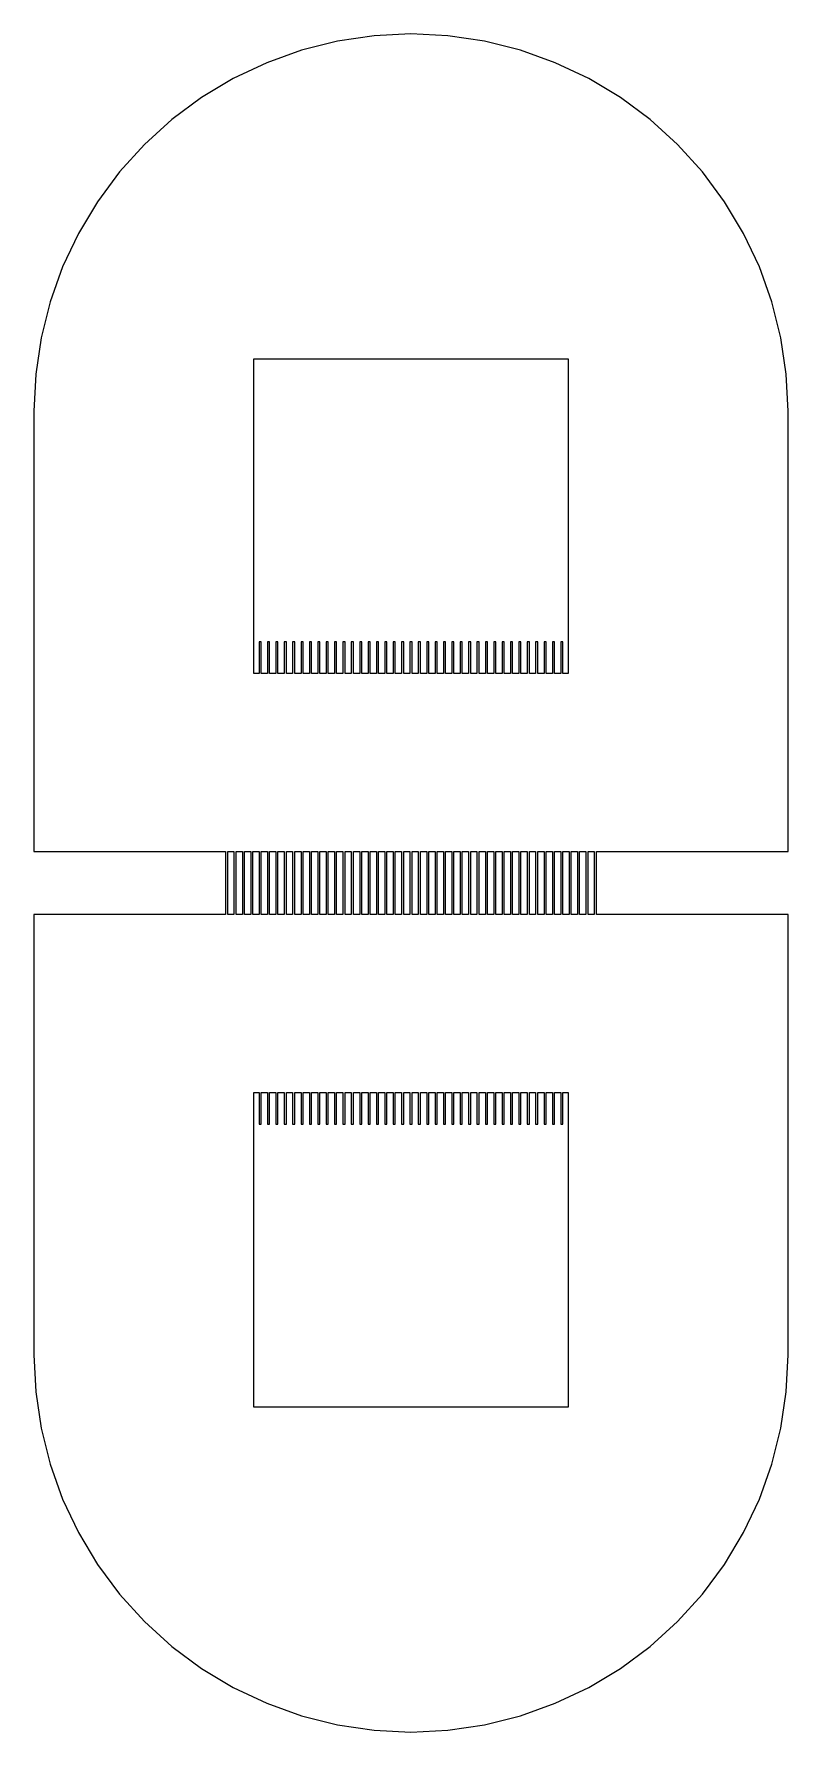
# Model space of a CAD drawing. Extents: x 0.45 to 4.05, y 0.45 to 8.55.
import ezdxf

# ---------------------------------------------------------------- set-up
doc = ezdxf.new("R2010")
doc.units = 0

msp = doc.modelspace()

# ---------------------------------------------------------------- linework, layer by layer
for p, q in [((1.89885, 8.51541), (1.72749, 8.47249)), ((2.07358, 8.54132), (1.89885, 8.51541)), ((2.25, 8.54999), (2.07358, 8.54132)), ((2.42642, 8.54132), (2.25, 8.54999)), ((2.60115, 8.51541), (2.42642, 8.54132)), ((2.77251, 8.47249), (2.60115, 8.51541)), ((1.72749, 8.47249), (1.56117, 8.41298)), ((2.93883, 8.41298), (2.77251, 8.47249)), ((1.56117, 8.41298), (1.40149, 8.33745)), ((3.09851, 8.33745), (2.93883, 8.41298)), ((1.40149, 8.33745), (1.24998, 8.24664)), ((3.25002, 8.24664), (3.09851, 8.33745)), ((1.24998, 8.24664), (1.10809, 8.14142)), ((3.39191, 8.14142), (3.25002, 8.24664)), ((1.10809, 8.14142), (0.977219, 8.02278)), ((3.52278, 8.02278), (3.39191, 8.14142)), ((0.977219, 8.02278), (0.858582, 7.89191)), ((3.64142, 7.89191), (3.52278, 8.02278)), ((0.858582, 7.89191), (0.753357, 7.75002)), ((3.74664, 7.75002), (3.64142, 7.89191)), ((0.753357, 7.75002), (0.662552, 7.59851)), ((3.83745, 7.59851), (3.74664, 7.75002)), ((0.662552, 7.59851), (0.587021, 7.43883)), ((3.91298, 7.43883), (3.83745, 7.59851)), ((0.587021, 7.43883), (0.527512, 7.27251)), ((3.97249, 7.27251), (3.91298, 7.43883)), ((0.527512, 7.27251), (0.484589, 7.10115)), ((4.01541, 7.10115), (3.97249, 7.27251)), ((0.484589, 7.10115), (0.458679, 6.92642)), ((4.04132, 6.92642), (4.01541, 7.10115)), ((1.5, 5.5), (1.5, 7)), ((1.5, 7), (3, 7)), ((3, 7), (3, 5.5)), ((0.458679, 6.92642), (0.450012, 6.75)), ((4.04999, 6.75), (4.04132, 6.92642)), ((0.450012, 6.75), (0.450012, 4.64999)), ((4.04999, 4.64999), (4.04999, 6.75)), ((1.535, 5.64999), (1.52501, 5.64999)), ((1.52501, 5.64999), (1.52501, 5.5)), ((1.535, 5.5), (1.535, 5.64999)), ((1.57501, 5.64999), (1.565, 5.64999)), ((1.565, 5.64999), (1.565, 5.5)), ((1.57501, 5.5), (1.57501, 5.64999)), ((1.61501, 5.64999), (1.60501, 5.64999)), ((1.60501, 5.64999), (1.60501, 5.5)), ((1.61501, 5.5), (1.61501, 5.64999)), ((1.65501, 5.64999), (1.645, 5.64999)), ((1.645, 5.64999), (1.645, 5.5)), ((1.65501, 5.5), (1.65501, 5.64999)), ((1.69501, 5.64999), (1.68501, 5.64999)), ((1.68501, 5.64999), (1.68501, 5.5)), ((1.69501, 5.5), (1.69501, 5.64999)), ((1.735, 5.64999), (1.72501, 5.64999)), ((1.72501, 5.64999), (1.72501, 5.5)), ((1.735, 5.5), (1.735, 5.64999)), ((1.77501, 5.64999), (1.76501, 5.64999)), ((1.76501, 5.64999), (1.76501, 5.5)), ((1.77501, 5.5), (1.77501, 5.64999)), ((1.815, 5.64999), (1.80501, 5.64999)), ((1.80501, 5.64999), (1.80501, 5.5)), ((1.815, 5.5), (1.815, 5.64999)), ((1.85501, 5.64999), (1.845, 5.64999)), ((1.845, 5.64999), (1.845, 5.5)), ((1.85501, 5.5), (1.85501, 5.64999)), ((1.895, 5.64999), (1.88501, 5.64999)), ((1.88501, 5.64999), (1.88501, 5.5)), ((1.895, 5.5), (1.895, 5.64999)), ((1.93501, 5.64999), (1.925, 5.64999)), ((1.925, 5.64999), (1.925, 5.5)), ((1.93501, 5.5), (1.93501, 5.64999)), ((1.97501, 5.64999), (1.96501, 5.64999)), ((1.96501, 5.64999), (1.96501, 5.5)), ((1.97501, 5.5), (1.97501, 5.64999)), ((2.01501, 5.64999), (2.005, 5.64999)), ((2.005, 5.64999), (2.005, 5.5)), ((2.01501, 5.5), (2.01501, 5.64999)), ((2.05501, 5.64999), (2.04501, 5.64999)), ((2.04501, 5.64999), (2.04501, 5.5)), ((2.05501, 5.5), (2.05501, 5.64999)), ((2.095, 5.64999), (2.08501, 5.64999)), ((2.08501, 5.64999), (2.08501, 5.5)), ((2.095, 5.5), (2.095, 5.64999)), ((2.13501, 5.64999), (2.125, 5.64999)), ((2.125, 5.64999), (2.125, 5.5)), ((2.13501, 5.5), (2.13501, 5.64999)), ((2.175, 5.64999), (2.16501, 5.64999)), ((2.16501, 5.64999), (2.16501, 5.5)), ((2.175, 5.5), (2.175, 5.64999)), ((2.21501, 5.64999), (2.205, 5.64999)), ((2.205, 5.64999), (2.205, 5.5)), ((2.21501, 5.5), (2.21501, 5.64999)), ((2.25499, 5.64999), (2.24501, 5.64999)), ((2.24501, 5.64999), (2.24501, 5.5)), ((2.25499, 5.5), (2.25499, 5.64999)), ((2.295, 5.64999), (2.28499, 5.64999)), ((2.28499, 5.64999), (2.28499, 5.5)), ((2.295, 5.5), (2.295, 5.64999)), ((2.33499, 5.64999), (2.325, 5.64999)), ((2.325, 5.64999), (2.325, 5.5)), ((2.33499, 5.5), (2.33499, 5.64999)), ((2.375, 5.64999), (2.36499, 5.64999)), ((2.36499, 5.64999), (2.36499, 5.5)), ((2.375, 5.5), (2.375, 5.64999)), ((2.41499, 5.64999), (2.405, 5.64999)), ((2.405, 5.64999), (2.405, 5.5)), ((2.41499, 5.5), (2.41499, 5.64999)), ((2.45499, 5.64999), (2.44499, 5.64999)), ((2.44499, 5.64999), (2.44499, 5.5)), ((2.45499, 5.5), (2.45499, 5.64999)), ((2.495, 5.64999), (2.48499, 5.64999)), ((2.48499, 5.64999), (2.48499, 5.5)), ((2.495, 5.5), (2.495, 5.64999)), ((2.53499, 5.64999), (2.52499, 5.64999)), ((2.52499, 5.64999), (2.52499, 5.5)), ((2.53499, 5.5), (2.53499, 5.64999)), ((2.575, 5.64999), (2.56499, 5.64999)), ((2.56499, 5.64999), (2.56499, 5.5)), ((2.575, 5.5), (2.575, 5.64999)), ((2.61499, 5.64999), (2.605, 5.64999)), ((2.605, 5.64999), (2.605, 5.5)), ((2.61499, 5.5), (2.61499, 5.64999)), ((2.655, 5.64999), (2.64499, 5.64999)), ((2.64499, 5.64999), (2.64499, 5.5)), ((2.655, 5.5), (2.655, 5.64999)), ((2.69499, 5.64999), (2.685, 5.64999)), ((2.685, 5.64999), (2.685, 5.5)), ((2.69499, 5.5), (2.69499, 5.64999)), ((2.73499, 5.64999), (2.72499, 5.64999)), ((2.72499, 5.64999), (2.72499, 5.5)), ((2.73499, 5.5), (2.73499, 5.64999)), ((2.77499, 5.64999), (2.765, 5.64999)), ((2.765, 5.64999), (2.765, 5.5)), ((2.77499, 5.5), (2.77499, 5.64999)), ((2.81499, 5.64999), (2.80499, 5.64999)), ((2.80499, 5.64999), (2.80499, 5.5)), ((2.81499, 5.5), (2.81499, 5.64999)), ((2.855, 5.64999), (2.84499, 5.64999)), ((2.84499, 5.64999), (2.84499, 5.5)), ((2.855, 5.5), (2.855, 5.64999)), ((2.89499, 5.64999), (2.88499, 5.64999)), ((2.88499, 5.64999), (2.88499, 5.5)), ((2.89499, 5.5), (2.89499, 5.64999)), ((2.935, 5.64999), (2.92499, 5.64999)), ((2.92499, 5.64999), (2.92499, 5.5)), ((2.935, 5.5), (2.935, 5.64999)), ((2.97499, 5.64999), (2.965, 5.64999)), ((2.965, 5.64999), (2.965, 5.5)), ((2.97499, 5.5), (2.97499, 5.64999)), ((1.52501, 5.5), (1.5, 5.5)), ((1.565, 5.5), (1.535, 5.5)), ((1.60501, 5.5), (1.57501, 5.5)), ((1.645, 5.5), (1.61501, 5.5)), ((1.68501, 5.5), (1.65501, 5.5)), ((1.72501, 5.5), (1.69501, 5.5)), ((1.76501, 5.5), (1.735, 5.5)), ((1.80501, 5.5), (1.77501, 5.5)), ((1.845, 5.5), (1.815, 5.5)), ((1.88501, 5.5), (1.85501, 5.5)), ((1.925, 5.5), (1.895, 5.5)), ((1.96501, 5.5), (1.93501, 5.5)), ((2.005, 5.5), (1.97501, 5.5)), ((2.04501, 5.5), (2.01501, 5.5)), ((2.08501, 5.5), (2.05501, 5.5)), ((2.125, 5.5), (2.095, 5.5)), ((2.16501, 5.5), (2.13501, 5.5)), ((2.205, 5.5), (2.175, 5.5)), ((2.24501, 5.5), (2.21501, 5.5)), ((2.28499, 5.5), (2.25499, 5.5)), ((2.325, 5.5), (2.295, 5.5)), ((2.36499, 5.5), (2.33499, 5.5)), ((2.405, 5.5), (2.375, 5.5)), ((2.44499, 5.5), (2.41499, 5.5)), ((2.48499, 5.5), (2.45499, 5.5)), ((2.52499, 5.5), (2.495, 5.5)), ((2.56499, 5.5), (2.53499, 5.5)), ((2.605, 5.5), (2.575, 5.5)), ((2.64499, 5.5), (2.61499, 5.5)), ((2.685, 5.5), (2.655, 5.5)), ((2.72499, 5.5), (2.69499, 5.5)), ((2.765, 5.5), (2.73499, 5.5)), ((2.80499, 5.5), (2.77499, 5.5)), ((2.84499, 5.5), (2.81499, 5.5)), ((2.88499, 5.5), (2.855, 5.5)), ((2.92499, 5.5), (2.89499, 5.5)), ((2.965, 5.5), (2.935, 5.5)), ((3, 5.5), (2.97499, 5.5)), ((0.450012, 4.64999), (1.36501, 4.64999)), ((1.36501, 4.64999), (1.36501, 4.35001)), ((1.375, 4.35001), (1.375, 4.64999)), ((1.375, 4.64999), (1.40501, 4.64999)), ((1.40501, 4.64999), (1.40501, 4.35001)), ((1.41501, 4.35001), (1.41501, 4.64999)), ((1.41501, 4.64999), (1.44501, 4.64999)), ((1.44501, 4.64999), (1.44501, 4.35001)), ((1.455, 4.35001), (1.455, 4.64999)), ((1.455, 4.64999), (1.485, 4.64999)), ((1.485, 4.64999), (1.485, 4.35001)), ((1.49501, 4.35001), (1.49501, 4.64999)), ((1.49501, 4.64999), (1.52501, 4.64999)), ((1.52501, 4.64999), (1.52501, 4.35001)), ((1.535, 4.35001), (1.535, 4.64999)), ((1.535, 4.64999), (1.565, 4.64999)), ((1.565, 4.64999), (1.565, 4.35001)), ((1.57501, 4.35001), (1.57501, 4.64999)), ((1.57501, 4.64999), (1.60501, 4.64999)), ((1.60501, 4.64999), (1.60501, 4.35001)), ((1.61501, 4.35001), (1.61501, 4.64999)), ((1.61501, 4.64999), (1.645, 4.64999)), ((1.645, 4.64999), (1.645, 4.35001)), ((1.65501, 4.35001), (1.65501, 4.64999)), ((1.65501, 4.64999), (1.68501, 4.64999)), ((1.68501, 4.64999), (1.68501, 4.35001)), ((1.69501, 4.35001), (1.69501, 4.64999)), ((1.69501, 4.64999), (1.72501, 4.64999)), ((1.72501, 4.64999), (1.72501, 4.35001)), ((1.735, 4.35001), (1.735, 4.64999)), ((1.735, 4.64999), (1.76501, 4.64999)), ((1.76501, 4.64999), (1.76501, 4.35001)), ((1.77501, 4.35001), (1.77501, 4.64999)), ((1.77501, 4.64999), (1.80501, 4.64999)), ((1.80501, 4.64999), (1.80501, 4.35001)), ((1.815, 4.35001), (1.815, 4.64999)), ((1.815, 4.64999), (1.845, 4.64999)), ((1.845, 4.64999), (1.845, 4.35001)), ((1.85501, 4.35001), (1.85501, 4.64999)), ((1.85501, 4.64999), (1.88501, 4.64999)), ((1.88501, 4.64999), (1.88501, 4.35001)), ((1.895, 4.35001), (1.895, 4.64999)), ((1.895, 4.64999), (1.925, 4.64999)), ((1.925, 4.64999), (1.925, 4.35001)), ((1.93501, 4.35001), (1.93501, 4.64999)), ((1.93501, 4.64999), (1.96501, 4.64999)), ((1.96501, 4.64999), (1.96501, 4.35001)), ((1.97501, 4.35001), (1.97501, 4.64999)), ((1.97501, 4.64999), (2.005, 4.64999)), ((2.005, 4.64999), (2.005, 4.35001)), ((2.01501, 4.35001), (2.01501, 4.64999)), ((2.01501, 4.64999), (2.04501, 4.64999)), ((2.04501, 4.64999), (2.04501, 4.35001)), ((2.05501, 4.35001), (2.05501, 4.64999)), ((2.05501, 4.64999), (2.08501, 4.64999)), ((2.08501, 4.64999), (2.08501, 4.35001)), ((2.095, 4.35001), (2.095, 4.64999)), ((2.095, 4.64999), (2.125, 4.64999)), ((2.125, 4.64999), (2.125, 4.35001)), ((2.13501, 4.35001), (2.13501, 4.64999)), ((2.13501, 4.64999), (2.16501, 4.64999)), ((2.16501, 4.64999), (2.16501, 4.35001)), ((2.175, 4.35001), (2.175, 4.64999)), ((2.175, 4.64999), (2.205, 4.64999)), ((2.205, 4.64999), (2.205, 4.35001)), ((2.21501, 4.35001), (2.21501, 4.64999)), ((2.21501, 4.64999), (2.24501, 4.64999)), ((2.24501, 4.64999), (2.24501, 4.35001)), ((2.25499, 4.35001), (2.25499, 4.64999)), ((2.25499, 4.64999), (2.28499, 4.64999)), ((2.28499, 4.64999), (2.28499, 4.35001)), ((2.295, 4.35001), (2.295, 4.64999)), ((2.295, 4.64999), (2.325, 4.64999)), ((2.325, 4.64999), (2.325, 4.35001)), ((2.33499, 4.35001), (2.33499, 4.64999)), ((2.33499, 4.64999), (2.36499, 4.64999)), ((2.36499, 4.64999), (2.36499, 4.35001)), ((2.375, 4.35001), (2.375, 4.64999)), ((2.375, 4.64999), (2.405, 4.64999)), ((2.405, 4.64999), (2.405, 4.35001)), ((2.41499, 4.35001), (2.41499, 4.64999)), ((2.41499, 4.64999), (2.44499, 4.64999)), ((2.44499, 4.64999), (2.44499, 4.35001)), ((2.45499, 4.35001), (2.45499, 4.64999)), ((2.45499, 4.64999), (2.48499, 4.64999)), ((2.48499, 4.64999), (2.48499, 4.35001)), ((2.495, 4.35001), (2.495, 4.64999)), ((2.495, 4.64999), (2.52499, 4.64999)), ((2.52499, 4.64999), (2.52499, 4.35001)), ((2.53499, 4.35001), (2.53499, 4.64999)), ((2.53499, 4.64999), (2.56499, 4.64999)), ((2.56499, 4.64999), (2.56499, 4.35001)), ((2.575, 4.35001), (2.575, 4.64999)), ((2.575, 4.64999), (2.605, 4.64999)), ((2.605, 4.64999), (2.605, 4.35001)), ((2.61499, 4.35001), (2.61499, 4.64999)), ((2.61499, 4.64999), (2.64499, 4.64999)), ((2.64499, 4.64999), (2.64499, 4.35001)), ((2.655, 4.35001), (2.655, 4.64999)), ((2.655, 4.64999), (2.685, 4.64999)), ((2.685, 4.64999), (2.685, 4.35001)), ((2.69499, 4.35001), (2.69499, 4.64999)), ((2.69499, 4.64999), (2.72499, 4.64999)), ((2.72499, 4.64999), (2.72499, 4.35001)), ((2.73499, 4.35001), (2.73499, 4.64999)), ((2.73499, 4.64999), (2.765, 4.64999)), ((2.765, 4.64999), (2.765, 4.35001)), ((2.77499, 4.35001), (2.77499, 4.64999)), ((2.77499, 4.64999), (2.80499, 4.64999)), ((2.80499, 4.64999), (2.80499, 4.35001)), ((2.81499, 4.35001), (2.81499, 4.64999)), ((2.81499, 4.64999), (2.84499, 4.64999)), ((2.84499, 4.64999), (2.84499, 4.35001)), ((2.855, 4.35001), (2.855, 4.64999)), ((2.855, 4.64999), (2.88499, 4.64999)), ((2.88499, 4.64999), (2.88499, 4.35001)), ((2.89499, 4.35001), (2.89499, 4.64999)), ((2.89499, 4.64999), (2.92499, 4.64999)), ((2.92499, 4.64999), (2.92499, 4.35001)), ((2.935, 4.35001), (2.935, 4.64999)), ((2.935, 4.64999), (2.965, 4.64999)), ((2.965, 4.64999), (2.965, 4.35001)), ((2.97499, 4.35001), (2.97499, 4.64999)), ((2.97499, 4.64999), (3.00499, 4.64999)), ((3.00499, 4.64999), (3.00499, 4.35001)), ((3.015, 4.35001), (3.015, 4.64999)), ((3.015, 4.64999), (3.045, 4.64999)), ((3.045, 4.64999), (3.045, 4.35001)), ((3.05499, 4.35001), (3.05499, 4.64999)), ((3.05499, 4.64999), (3.08499, 4.64999)), ((3.08499, 4.64999), (3.08499, 4.35001)), ((3.09499, 4.35001), (3.09499, 4.64999)), ((3.09499, 4.64999), (3.125, 4.64999)), ((3.125, 4.64999), (3.125, 4.35001)), ((3.13499, 4.35001), (3.13499, 4.64999)), ((3.13499, 4.64999), (4.04999, 4.64999)), ((1.36501, 4.35001), (0.450012, 4.35001)), ((0.450012, 4.35001), (0.450012, 2.25)), ((1.40501, 4.35001), (1.375, 4.35001)), ((1.44501, 4.35001), (1.41501, 4.35001)), ((1.485, 4.35001), (1.455, 4.35001)), ((1.52501, 4.35001), (1.49501, 4.35001)), ((1.565, 4.35001), (1.535, 4.35001)), ((1.60501, 4.35001), (1.57501, 4.35001)), ((1.645, 4.35001), (1.61501, 4.35001)), ((1.68501, 4.35001), (1.65501, 4.35001)), ((1.72501, 4.35001), (1.69501, 4.35001)), ((1.76501, 4.35001), (1.735, 4.35001)), ((1.80501, 4.35001), (1.77501, 4.35001)), ((1.845, 4.35001), (1.815, 4.35001)), ((1.88501, 4.35001), (1.85501, 4.35001)), ((1.925, 4.35001), (1.895, 4.35001)), ((1.96501, 4.35001), (1.93501, 4.35001)), ((2.005, 4.35001), (1.97501, 4.35001)), ((2.04501, 4.35001), (2.01501, 4.35001)), ((2.08501, 4.35001), (2.05501, 4.35001)), ((2.125, 4.35001), (2.095, 4.35001)), ((2.16501, 4.35001), (2.13501, 4.35001)), ((2.205, 4.35001), (2.175, 4.35001)), ((2.24501, 4.35001), (2.21501, 4.35001)), ((2.28499, 4.35001), (2.25499, 4.35001)), ((2.325, 4.35001), (2.295, 4.35001)), ((2.36499, 4.35001), (2.33499, 4.35001)), ((2.405, 4.35001), (2.375, 4.35001)), ((2.44499, 4.35001), (2.41499, 4.35001)), ((2.48499, 4.35001), (2.45499, 4.35001)), ((2.52499, 4.35001), (2.495, 4.35001)), ((2.56499, 4.35001), (2.53499, 4.35001)), ((2.605, 4.35001), (2.575, 4.35001)), ((2.64499, 4.35001), (2.61499, 4.35001)), ((2.685, 4.35001), (2.655, 4.35001)), ((2.72499, 4.35001), (2.69499, 4.35001)), ((2.765, 4.35001), (2.73499, 4.35001)), ((2.80499, 4.35001), (2.77499, 4.35001)), ((2.84499, 4.35001), (2.81499, 4.35001)), ((2.88499, 4.35001), (2.855, 4.35001)), ((2.92499, 4.35001), (2.89499, 4.35001)), ((2.965, 4.35001), (2.935, 4.35001)), ((3.00499, 4.35001), (2.97499, 4.35001)), ((3.045, 4.35001), (3.015, 4.35001)), ((3.08499, 4.35001), (3.05499, 4.35001)), ((3.125, 4.35001), (3.09499, 4.35001)), ((4.04999, 4.35001), (3.13499, 4.35001)), ((4.04999, 2.25), (4.04999, 4.35001)), ((1.5, 2), (1.5, 3.5)), ((1.5, 3.5), (1.52501, 3.5)), ((1.52501, 3.5), (1.52501, 3.35001)), ((1.535, 3.35001), (1.535, 3.5)), ((1.535, 3.5), (1.565, 3.5)), ((1.565, 3.5), (1.565, 3.35001)), ((1.57501, 3.35001), (1.57501, 3.5)), ((1.57501, 3.5), (1.60501, 3.5)), ((1.60501, 3.5), (1.60501, 3.35001)), ((1.61501, 3.35001), (1.61501, 3.5)), ((1.61501, 3.5), (1.645, 3.5)), ((1.645, 3.5), (1.645, 3.35001)), ((1.65501, 3.35001), (1.65501, 3.5)), ((1.65501, 3.5), (1.68501, 3.5)), ((1.68501, 3.5), (1.68501, 3.35001)), ((1.69501, 3.35001), (1.69501, 3.5)), ((1.69501, 3.5), (1.72501, 3.5)), ((1.72501, 3.5), (1.72501, 3.35001)), ((1.735, 3.35001), (1.735, 3.5)), ((1.735, 3.5), (1.76501, 3.5)), ((1.76501, 3.5), (1.76501, 3.35001)), ((1.77501, 3.35001), (1.77501, 3.5)), ((1.77501, 3.5), (1.80501, 3.5)), ((1.80501, 3.5), (1.80501, 3.35001)), ((1.815, 3.35001), (1.815, 3.5)), ((1.815, 3.5), (1.845, 3.5)), ((1.845, 3.5), (1.845, 3.35001)), ((1.85501, 3.35001), (1.85501, 3.5)), ((1.85501, 3.5), (1.88501, 3.5)), ((1.88501, 3.5), (1.88501, 3.35001)), ((1.895, 3.35001), (1.895, 3.5)), ((1.895, 3.5), (1.925, 3.5)), ((1.925, 3.5), (1.925, 3.35001)), ((1.93501, 3.35001), (1.93501, 3.5)), ((1.93501, 3.5), (1.96501, 3.5)), ((1.96501, 3.5), (1.96501, 3.35001)), ((1.97501, 3.35001), (1.97501, 3.5)), ((1.97501, 3.5), (2.005, 3.5)), ((2.005, 3.5), (2.005, 3.35001)), ((2.01501, 3.35001), (2.01501, 3.5)), ((2.01501, 3.5), (2.04501, 3.5)), ((2.04501, 3.5), (2.04501, 3.35001)), ((2.05501, 3.35001), (2.05501, 3.5)), ((2.05501, 3.5), (2.08501, 3.5)), ((2.08501, 3.5), (2.08501, 3.35001)), ((2.095, 3.35001), (2.095, 3.5)), ((2.095, 3.5), (2.125, 3.5)), ((2.125, 3.5), (2.125, 3.35001)), ((2.13501, 3.35001), (2.13501, 3.5)), ((2.13501, 3.5), (2.16501, 3.5)), ((2.16501, 3.5), (2.16501, 3.35001)), ((2.175, 3.35001), (2.175, 3.5)), ((2.175, 3.5), (2.205, 3.5)), ((2.205, 3.5), (2.205, 3.35001)), ((2.21501, 3.35001), (2.21501, 3.5)), ((2.21501, 3.5), (2.24501, 3.5)), ((2.24501, 3.5), (2.24501, 3.35001)), ((2.25499, 3.35001), (2.25499, 3.5)), ((2.25499, 3.5), (2.28499, 3.5)), ((2.28499, 3.5), (2.28499, 3.35001)), ((2.295, 3.35001), (2.295, 3.5)), ((2.295, 3.5), (2.325, 3.5)), ((2.325, 3.5), (2.325, 3.35001)), ((2.33499, 3.35001), (2.33499, 3.5)), ((2.33499, 3.5), (2.36499, 3.5)), ((2.36499, 3.5), (2.36499, 3.35001)), ((2.375, 3.35001), (2.375, 3.5)), ((2.375, 3.5), (2.405, 3.5)), ((2.405, 3.5), (2.405, 3.35001)), ((2.41499, 3.35001), (2.41499, 3.5)), ((2.41499, 3.5), (2.44499, 3.5)), ((2.44499, 3.5), (2.44499, 3.35001)), ((2.45499, 3.35001), (2.45499, 3.5)), ((2.45499, 3.5), (2.48499, 3.5)), ((2.48499, 3.5), (2.48499, 3.35001)), ((2.495, 3.35001), (2.495, 3.5)), ((2.495, 3.5), (2.52499, 3.5)), ((2.52499, 3.5), (2.52499, 3.35001)), ((2.53499, 3.35001), (2.53499, 3.5)), ((2.53499, 3.5), (2.56499, 3.5)), ((2.56499, 3.5), (2.56499, 3.35001)), ((2.575, 3.35001), (2.575, 3.5)), ((2.575, 3.5), (2.605, 3.5)), ((2.605, 3.5), (2.605, 3.35001)), ((2.61499, 3.35001), (2.61499, 3.5)), ((2.61499, 3.5), (2.64499, 3.5)), ((2.64499, 3.5), (2.64499, 3.35001)), ((2.655, 3.35001), (2.655, 3.5)), ((2.655, 3.5), (2.685, 3.5)), ((2.685, 3.5), (2.685, 3.35001)), ((2.69499, 3.35001), (2.69499, 3.5)), ((2.69499, 3.5), (2.72499, 3.5)), ((2.72499, 3.5), (2.72499, 3.35001)), ((2.73499, 3.35001), (2.73499, 3.5)), ((2.73499, 3.5), (2.765, 3.5)), ((2.765, 3.5), (2.765, 3.35001)), ((2.77499, 3.35001), (2.77499, 3.5)), ((2.77499, 3.5), (2.80499, 3.5)), ((2.80499, 3.5), (2.80499, 3.35001)), ((2.81499, 3.35001), (2.81499, 3.5)), ((2.81499, 3.5), (2.84499, 3.5)), ((2.84499, 3.5), (2.84499, 3.35001)), ((2.855, 3.35001), (2.855, 3.5)), ((2.855, 3.5), (2.88499, 3.5)), ((2.88499, 3.5), (2.88499, 3.35001)), ((2.89499, 3.35001), (2.89499, 3.5)), ((2.89499, 3.5), (2.92499, 3.5)), ((2.92499, 3.5), (2.92499, 3.35001)), ((2.935, 3.35001), (2.935, 3.5)), ((2.935, 3.5), (2.965, 3.5)), ((2.965, 3.5), (2.965, 3.35001)), ((2.97499, 3.35001), (2.97499, 3.5)), ((2.97499, 3.5), (3, 3.5)), ((3, 3.5), (3, 2)), ((1.52501, 3.35001), (1.535, 3.35001)), ((1.565, 3.35001), (1.57501, 3.35001)), ((1.60501, 3.35001), (1.61501, 3.35001)), ((1.645, 3.35001), (1.65501, 3.35001)), ((1.68501, 3.35001), (1.69501, 3.35001)), ((1.72501, 3.35001), (1.735, 3.35001)), ((1.76501, 3.35001), (1.77501, 3.35001)), ((1.80501, 3.35001), (1.815, 3.35001)), ((1.845, 3.35001), (1.85501, 3.35001)), ((1.88501, 3.35001), (1.895, 3.35001)), ((1.925, 3.35001), (1.93501, 3.35001)), ((1.96501, 3.35001), (1.97501, 3.35001)), ((2.005, 3.35001), (2.01501, 3.35001)), ((2.04501, 3.35001), (2.05501, 3.35001)), ((2.08501, 3.35001), (2.095, 3.35001)), ((2.125, 3.35001), (2.13501, 3.35001)), ((2.16501, 3.35001), (2.175, 3.35001)), ((2.205, 3.35001), (2.21501, 3.35001)), ((2.24501, 3.35001), (2.25499, 3.35001)), ((2.28499, 3.35001), (2.295, 3.35001)), ((2.325, 3.35001), (2.33499, 3.35001)), ((2.36499, 3.35001), (2.375, 3.35001)), ((2.405, 3.35001), (2.41499, 3.35001)), ((2.44499, 3.35001), (2.45499, 3.35001)), ((2.48499, 3.35001), (2.495, 3.35001)), ((2.52499, 3.35001), (2.53499, 3.35001)), ((2.56499, 3.35001), (2.575, 3.35001)), ((2.605, 3.35001), (2.61499, 3.35001)), ((2.64499, 3.35001), (2.655, 3.35001)), ((2.685, 3.35001), (2.69499, 3.35001)), ((2.72499, 3.35001), (2.73499, 3.35001)), ((2.765, 3.35001), (2.77499, 3.35001)), ((2.80499, 3.35001), (2.81499, 3.35001)), ((2.84499, 3.35001), (2.855, 3.35001)), ((2.88499, 3.35001), (2.89499, 3.35001)), ((2.92499, 3.35001), (2.935, 3.35001)), ((2.965, 3.35001), (2.97499, 3.35001)), ((0.450012, 2.25), (0.458679, 2.07358)), ((4.04132, 2.07358), (4.04999, 2.25)), ((0.458679, 2.07358), (0.484589, 1.89885)), ((4.01541, 1.89885), (4.04132, 2.07358)), ((3, 2), (1.5, 2)), ((0.484589, 1.89885), (0.527512, 1.72749)), ((3.97249, 1.72749), (4.01541, 1.89885)), ((0.527512, 1.72749), (0.587021, 1.56117)), ((3.91298, 1.56117), (3.97249, 1.72749)), ((0.587021, 1.56117), (0.662552, 1.40149)), ((3.83745, 1.40149), (3.91298, 1.56117)), ((0.662552, 1.40149), (0.753357, 1.24998)), ((3.74664, 1.24998), (3.83745, 1.40149)), ((0.753357, 1.24998), (0.858582, 1.10809)), ((3.64142, 1.10809), (3.74664, 1.24998)), ((0.858582, 1.10809), (0.977219, 0.977219)), ((3.52278, 0.977219), (3.64142, 1.10809)), ((0.977219, 0.977219), (1.10809, 0.858582)), ((3.39191, 0.858582), (3.52278, 0.977219)), ((1.10809, 0.858582), (1.24998, 0.753357)), ((3.25002, 0.753357), (3.39191, 0.858582)), ((1.24998, 0.753357), (1.40149, 0.662552)), ((3.09851, 0.662552), (3.25002, 0.753357)), ((1.40149, 0.662552), (1.56117, 0.587021)), ((2.93883, 0.587021), (3.09851, 0.662552)), ((1.56117, 0.587021), (1.72749, 0.527512)), ((2.77251, 0.527512), (2.93883, 0.587021)), ((1.72749, 0.527512), (1.89885, 0.484589)), ((2.60115, 0.484589), (2.77251, 0.527512)), ((1.89885, 0.484589), (2.07358, 0.458679)), ((2.07358, 0.458679), (2.25, 0.450012)), ((2.25, 0.450012), (2.42642, 0.458679)), ((2.42642, 0.458679), (2.60115, 0.484589))]:
    msp.add_line(p, q)

doc.saveas('drawing.dxf')
